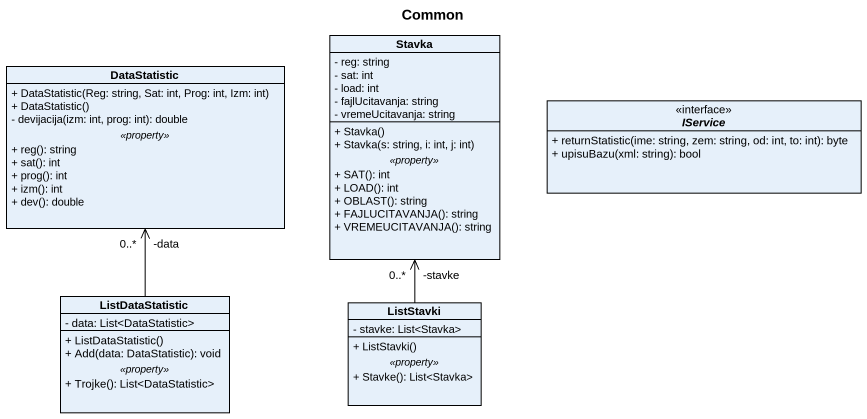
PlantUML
@startuml
title Common
hide circle
hide empty members
skinparam classAttributeIconSize 0
class DataStatistic {
  + DataStatistic(Reg: string, Sat: int, Prog: int, Izm: int)
  + DataStatistic()
  - devijacija(izm: int, prog: int): double
  .. <<property>> ..
  + reg(): string
  + sat(): int
  + prog(): int
  + izm(): int
  + dev(): double
}
class Stavka {
  - reg: string
  - sat: int
  - load: int
  - fajlUcitavanja: string
  - vremeUcitavanja: string
  --
  + Stavka()
  + Stavka(s: string, i: int, j: int)
  .. <<property>> ..
  + SAT(): int
  + LOAD(): int
  + OBLAST(): string
  + FAJLUCITAVANJA(): string
  + VREMEUCITAVANJA(): string
}
interface IService {
  + returnStatistic(ime: string, zem: string, od: int, to: int): byte
  + upisuBazu(xml: string): bool
}
class ListDataStatistic {
  - data: List<DataStatistic>
  --
  + ListDataStatistic()
  + Add(data: DataStatistic): void
  .. <<property>> ..
  + Trojke(): List<DataStatistic>
}
class ListStavki {
  - stavke: List<Stavka>
  --
  + ListStavki()
  .. <<property>> ..
  + Stavke(): List<Stavka>
}
ListDataStatistic -up-> "-data\n0..*" DataStatistic
ListStavki -up-> "-stavke\n0..*" Stavka
@enduml
